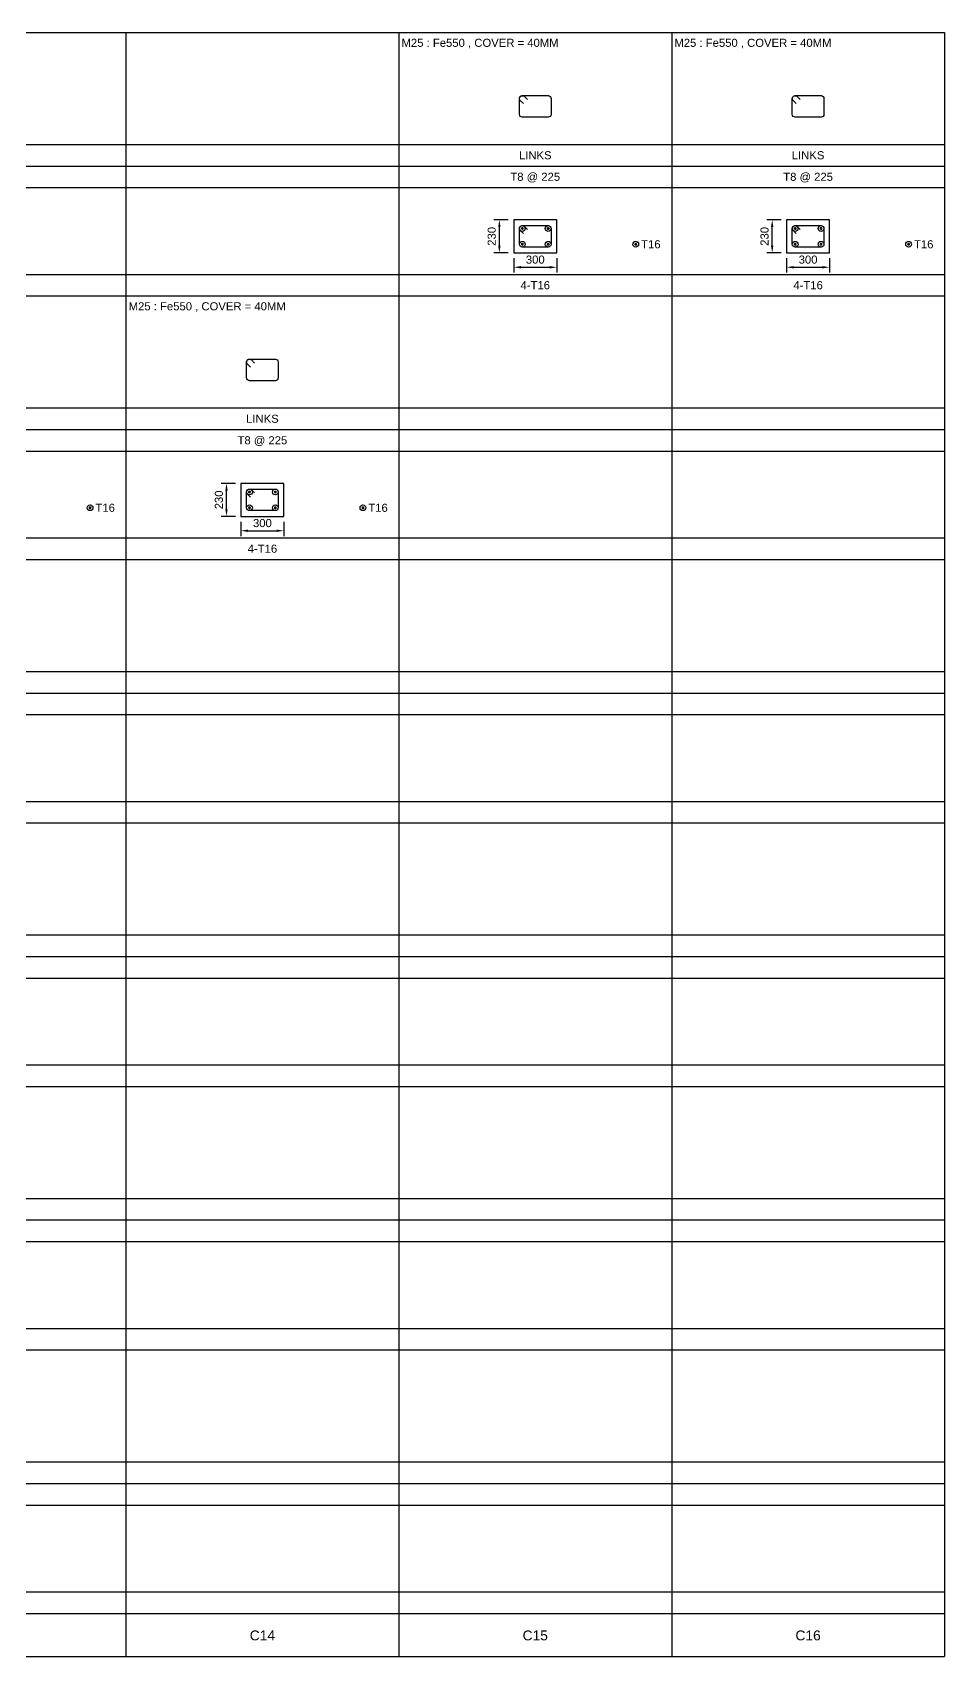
# Model space of a CAD drawing. Header units: inches. Extents: x 0 to 51600, y -1868 to 45240.
# Drawn here: x 26195 to 51600, y 0 to 45240 of the extents above; entities that cross this region are included whole.
import ezdxf
from ezdxf.enums import TextEntityAlignment as Align

# ---------------------------------------------------------------- set-up
doc = ezdxf.new("R2010")
doc.units = ezdxf.units.IN
doc.header["$MEASUREMENT"] = 0
for name, color, linetype in [('Concrete Line', 2, 'Continuous'), ('Dim', 31, 'Continuous'), ('Link', 225, 'Continuous'), ('Reinforcement', 130, 'Continuous'), ('Schedule Border', 60, 'Continuous'), ('Schedule Header', 4, 'Continuous'), ('Schedule Line', 60, 'Continuous'), ('Text', 31, 'Continuous')]:
    doc.layers.add(name, color=color, linetype=linetype)
doc.styles.add('SC-COL1', font='SansSerif')
doc.styles.add('SC-COL2', font='SansSerif')
doc.dimstyles.new('ColumnSch', dxfattribs={"dimtxt": 225, "dimasz": 200, "dimexe": 150, "dimexo": 150, "dimgap": 100, "dimtad": 1, "dimtoh": 1, "dimdec": 4, "dimlfac": 0.25, "dimzin": 0, "dimdsep": 46, "dimtxsty": 'SC-COL2', "dimcen": 0.09, "dimclrd": 8, "dimclre": 8, "dimclrt": 31, "dimadec": 0, "dimazin": 0, "dimtfac": 1, "dimtdec": 0, "dimtix": 1, "dimtofl": 0, "dimtmove": 0, "dimatfit": 3, "dimfxl": 1, "dimtolj": 1, "dimtzin": 0, "dimarcsym": 0})

# ---------------------------------------------------------------- blocks, each defined once
blk = doc.blocks.new('*D20')
at = {"color": 8, "linetype": 'ByBlock', "lineweight": -2}
for p, q in [((32000, 31610), (32000, 31210)), ((32200, 31360), (33000, 31360)), ((33200, 31610), (33200, 31210))]:
    blk.add_line(p, q, dxfattribs=at)
at = {"color": 8}
for points in [[(32000, 31360), (32200, 31393), (32200, 31327)], [(33200, 31360), (33000, 31327), (33000, 31393)]]:
    blk.add_solid(points, dxfattribs=at)
at = {"layer": 'DEFPOINTS', "color": 31}
for p in [(32000, 31760), (33200, 31760), (32000, 31360)]:
    blk.add_point(p, dxfattribs=at)
at = {"color": 31, "insert": (32600, 31572), "char_height": 225, "attachment_point": 5, "style": 'SC-COL2'}
blk.add_mtext('\\A1;300', dxfattribs=at)
blk = doc.blocks.new('*D21')
at = {"color": 8, "linetype": 'ByBlock', "lineweight": -2}
for p, q in [((31850, 32680), (31450, 32680)), ((31600, 31960), (31600, 32480)), ((31850, 31760), (31450, 31760))]:
    blk.add_line(p, q, dxfattribs=at)
at = {"color": 8}
for points in [[(31600, 32680), (31633, 32480), (31567, 32480)], [(31600, 31760), (31567, 31960), (31633, 31960)]]:
    blk.add_solid(points, dxfattribs=at)
at = {"layer": 'DEFPOINTS', "color": 31}
for p in [(32000, 32680), (31600, 31760), (32000, 31760)]:
    blk.add_point(p, dxfattribs=at)
at = {"color": 31, "insert": (31388, 32220), "char_height": 225, "attachment_point": 5, "rotation": 90, "style": 'SC-COL2'}
blk.add_mtext('\\A1;230', dxfattribs=at)
blk = doc.blocks.new('*D22')
at = {"color": 8, "linetype": 'ByBlock', "lineweight": -2}
for p, q in [((39600, 38950), (39600, 38550)), ((40800, 38950), (40800, 38550)), ((39800, 38700), (40600, 38700))]:
    blk.add_line(p, q, dxfattribs=at)
at = {"color": 8}
for points in [[(39600, 38700), (39800, 38733), (39800, 38667)], [(40800, 38700), (40600, 38667), (40600, 38733)]]:
    blk.add_solid(points, dxfattribs=at)
at = {"layer": 'DEFPOINTS', "color": 31}
for p in [(39600, 39100), (40800, 39100), (39600, 38700)]:
    blk.add_point(p, dxfattribs=at)
at = {"color": 31, "insert": (40200, 38912), "char_height": 225, "attachment_point": 5, "style": 'SC-COL2'}
blk.add_mtext('\\A1;300', dxfattribs=at)
blk = doc.blocks.new('*D23')
at = {"color": 8, "linetype": 'ByBlock', "lineweight": -2}
for p, q in [((39450, 40020), (39050, 40020)), ((39200, 39300), (39200, 39820)), ((39450, 39100), (39050, 39100))]:
    blk.add_line(p, q, dxfattribs=at)
at = {"color": 8}
for points in [[(39200, 40020), (39233, 39820), (39167, 39820)], [(39200, 39100), (39167, 39300), (39233, 39300)]]:
    blk.add_solid(points, dxfattribs=at)
at = {"layer": 'DEFPOINTS', "color": 31}
for p in [(39600, 40020), (39200, 39100), (39600, 39100)]:
    blk.add_point(p, dxfattribs=at)
at = {"color": 31, "insert": (38988, 39560), "char_height": 225, "attachment_point": 5, "rotation": 90, "style": 'SC-COL2'}
blk.add_mtext('\\A1;230', dxfattribs=at)
blk = doc.blocks.new('*D24')
at = {"color": 8, "linetype": 'ByBlock', "lineweight": -2}
for p, q in [((47200, 38950), (47200, 38550)), ((48400, 38950), (48400, 38550)), ((47400, 38700), (48200, 38700))]:
    blk.add_line(p, q, dxfattribs=at)
at = {"color": 8}
for points in [[(47200, 38700), (47400, 38733), (47400, 38667)], [(48400, 38700), (48200, 38667), (48200, 38733)]]:
    blk.add_solid(points, dxfattribs=at)
at = {"layer": 'DEFPOINTS', "color": 31}
for p in [(47200, 39100), (48400, 39100), (47200, 38700)]:
    blk.add_point(p, dxfattribs=at)
at = {"color": 31, "insert": (47800, 38912), "char_height": 225, "attachment_point": 5, "style": 'SC-COL2'}
blk.add_mtext('\\A1;300', dxfattribs=at)
blk = doc.blocks.new('*D25')
at = {"color": 8, "linetype": 'ByBlock', "lineweight": -2}
for p, q in [((47050, 40020), (46650, 40020)), ((46800, 39300), (46800, 39820)), ((47050, 39100), (46650, 39100))]:
    blk.add_line(p, q, dxfattribs=at)
at = {"color": 8}
for points in [[(46800, 40020), (46833, 39820), (46767, 39820)], [(46800, 39100), (46767, 39300), (46833, 39300)]]:
    blk.add_solid(points, dxfattribs=at)
at = {"layer": 'DEFPOINTS', "color": 31}
for p in [(47200, 40020), (46800, 39100), (47200, 39100)]:
    blk.add_point(p, dxfattribs=at)
at = {"color": 31, "insert": (46588, 39560), "char_height": 225, "attachment_point": 5, "rotation": 90, "style": 'SC-COL2'}
blk.add_mtext('\\A1;230', dxfattribs=at)

msp = doc.modelspace()

# ---------------------------------------------------------------- linework, layer by layer
at = {"layer": 'Concrete Line'}
for points in [[(40800, 40020), (39600, 40020)], [(39600, 40020), (39600, 39100)], [(40800, 39100), (40800, 40020)], [(48400, 40020), (47200, 40020)], [(47200, 40020), (47200, 39100)], [(48400, 39100), (48400, 40020)], [(39600, 39100), (40800, 39100)], [(47200, 39100), (48400, 39100)], [(33200, 32680), (32000, 32680)], [(32000, 32680), (32000, 31760)], [(33200, 31760), (33200, 32680)], [(32000, 31760), (33200, 31760)]]:
    msp.add_lwpolyline(points, dxfattribs=at)
at = {"layer": 'Link'}
for points in [[(39868.28401, 43258.57859), (39783.43135, 43343.43156, -0.6681779738), (39840, 43480), (40560, 43480, -0.4142135624), (40640, 43400), (40640, 42960, -0.4142135624), (40560, 42880), (39840, 42880, -0.4142135624), (39760, 42960), (39760, 43400, -0.6681793021), (39896.56865, 43456.56844), (39981.4213, 43371.71547)], [(47468.28401, 43258.57859), (47383.43135, 43343.43156, -0.6681779738), (47440, 43480), (48160, 43480, -0.4142135624), (48240, 43400), (48240, 42960, -0.4142135624), (48160, 42880), (47440, 42880, -0.4142135624), (47360, 42960), (47360, 43400, -0.6681793021), (47496.56865, 43456.56844), (47581.4213, 43371.71547)], [(39868.28401, 39638.57859), (39783.43135, 39723.43156, -0.6681779738), (39840, 39860), (40560, 39860, -0.4142135624), (40640, 39780), (40640, 39340, -0.4142135624), (40560, 39260), (39840, 39260, -0.4142135624), (39760, 39340), (39760, 39780, -0.6681793021), (39896.56865, 39836.56844), (39981.4213, 39751.71547)], [(47468.28401, 39638.57859), (47383.43135, 39723.43156, -0.6681779738), (47440, 39860), (48160, 39860, -0.4142135624), (48240, 39780), (48240, 39340, -0.4142135624), (48160, 39260), (47440, 39260, -0.4142135624), (47360, 39340), (47360, 39780, -0.6681793021), (47496.56865, 39836.56844), (47581.4213, 39751.71547)], [(32268.28401, 35918.57859), (32183.43135, 36003.43156, -0.6681779738), (32240, 36140), (32960, 36140, -0.4142135624), (33040, 36060), (33040, 35620, -0.4142135624), (32960, 35540), (32240, 35540, -0.4142135624), (32160, 35620), (32160, 36060, -0.6681793021), (32296.56865, 36116.56844), (32381.4213, 36031.71547)], [(32268.28401, 32298.57859), (32183.43135, 32383.43156, -0.6681779738), (32240, 32520), (32960, 32520, -0.4142135624), (33040, 32440), (33040, 32000, -0.4142135624), (32960, 31920), (32240, 31920, -0.4142135624), (32160, 32000), (32160, 32440, -0.6681793021), (32296.56865, 32496.56844), (32381.4213, 32411.71547)]]:
    msp.add_lwpolyline(points, format="xyb", dxfattribs=at)
at = {"layer": 'Reinforcement', "color": 130, "const_width": 40}
for points in [[(39820, 39780, 1), (39860, 39780, 1)], [(40540, 39780, 1), (40580, 39780, 1)], [(47420, 39780, 1), (47460, 39780, 1)], [(48140, 39780, 1), (48180, 39780, 1)], [(39820, 39340, 1), (39860, 39340, 1)], [(40540, 39340, 1), (40580, 39340, 1)], [(42980, 39340, 1), (43020, 39340, 1)], [(47420, 39340, 1), (47460, 39340, 1)], [(48140, 39340, 1), (48180, 39340, 1)], [(50580, 39340, 1), (50620, 39340, 1)], [(32220, 32440, 1), (32260, 32440, 1)], [(32940, 32440, 1), (32980, 32440, 1)], [(27780, 32000, 1), (27820, 32000, 1)], [(32220, 32000, 1), (32260, 32000, 1)], [(32940, 32000, 1), (32980, 32000, 1)], [(35380, 32000, 1), (35420, 32000, 1)]]:
    msp.add_lwpolyline(points, format="xyb", close=True, dxfattribs=at)
at = {"layer": 'Reinforcement', "color": 130}
for centre in [(39840, 39780), (40560, 39780), (47440, 39780), (48160, 39780), (39840, 39340), (40560, 39340), (43000, 39340), (47440, 39340), (48160, 39340), (50600, 39340), (32240, 32440), (32960, 32440), (27800, 32000), (32240, 32000), (32960, 32000), (35400, 32000)]:
    msp.add_circle(centre, 80, dxfattribs=at)
at = {"layer": 'Schedule Border'}
for p, q in [((0, 45240), (51600, 45240)), ((51600, 45240), (51600, 0)), ((0, 37900), (51600, 37900)), ((0, 30560), (51600, 30560)), ((0, 23220), (51600, 23220)), ((0, 15880), (51600, 15880)), ((0, 8540), (51600, 8540)), ((0, 1200), (51600, 1200)), ((0, 0), (51600, 0)), ((0, 0), (51600, 0))]:
    msp.add_line(p, q, dxfattribs=at)
at = {"layer": 'Schedule Line'}
for p, q in [((28800, 45240), (28800, 0)), ((36400, 45240), (36400, 0)), ((44000, 45240), (44000, 0)), ((6000, 42120), (51600, 42120)), ((6000, 41520), (51600, 41520)), ((6000, 40920), (51600, 40920)), ((6000, 38500), (51600, 38500)), ((6000, 34780), (51600, 34780)), ((6000, 34180), (51600, 34180)), ((6000, 33580), (51600, 33580)), ((6000, 31160), (51600, 31160)), ((6000, 27440), (51600, 27440)), ((6000, 26840), (51600, 26840)), ((6000, 26240), (51600, 26240)), ((6000, 23820), (51600, 23820)), ((6000, 20100), (51600, 20100)), ((6000, 19500), (51600, 19500)), ((6000, 18900), (51600, 18900)), ((6000, 16480), (51600, 16480)), ((6000, 12760), (51600, 12760)), ((6000, 12160), (51600, 12160)), ((6000, 11560), (51600, 11560)), ((6000, 9140), (51600, 9140)), ((6000, 5420), (51600, 5420)), ((6000, 4820), (51600, 4820)), ((6000, 4220), (51600, 4220)), ((6000, 1800), (51600, 1800))]:
    msp.add_line(p, q, dxfattribs=at)

# ---------------------------------------------------------------- texts
at = {"layer": 'Schedule Header', "char_height": 275, "attachment_point": 2, "style": 'SC-COL2'}
for s, insert in [('C14', (32600, 725)), ('C15', (40200, 725)), ('C16', (47800, 725))]:
    msp.add_mtext(s, dxfattribs=dict(at, insert=insert))
at = {"layer": 'Text', "style": 'SC-COL1'}
for p in [(36475, 44840), (44075, 44840), (28875, 37500)]:
    msp.add_text('M25 : Fe550 , COVER = 40MM', height=225, dxfattribs=at).set_placement(p)
for s, p in [('LINKS', (40200, 41820)), ('LINKS', (47800, 41820)), ('T8 @ 225', (40200, 41220)), ('T8 @ 225', (47800, 41220)), ('4-T16', (40200, 38200)), ('4-T16', (47800, 38200)), ('LINKS', (32600, 34480)), ('T8 @ 225', (32600, 33880)), ('4-T16', (32600, 30860))]:
    msp.add_text(s, height=225, dxfattribs=at).set_placement(p, align=Align.MIDDLE_CENTER)
for p in [(43150, 39340), (50750, 39340), (27950, 32000), (35550, 32000)]:
    msp.add_text('T16', height=225, dxfattribs=at).set_placement(p, align=Align.MIDDLE_LEFT)

# ---------------------------------------------------------------- dimensions: what is measured, and where the dimension line sits
at = {"layer": 'Dim'}
for p1, p2, distance, text, picture, middle in [((39600, 39100), (39600, 40020), 400, '230', '*D23', (39200, 39560)), ((47200, 39100), (47200, 40020), 400, '230', '*D25', (46800, 39560)), ((39600, 39100), (40800, 39100), -400, '300', '*D22', (40200, 38700)), ((47200, 39100), (48400, 39100), -400, '300', '*D24', (47800, 38700)), ((32000, 31760), (32000, 32680), 400, '230', '*D21', (31600, 32220)), ((32000, 31760), (33200, 31760), -400, '300', '*D20', (32600, 31360))]:
    dim = msp.add_aligned_dim(p1=p1, p2=p2, distance=distance, text=text, dimstyle='ColumnSch', override={"dimtofl": 1}, dxfattribs=at)
    dim.commit()
    dim.dimension.update_dxf_attribs({"geometry": picture, "text_midpoint": middle})

doc.saveas('drawing.dxf')
